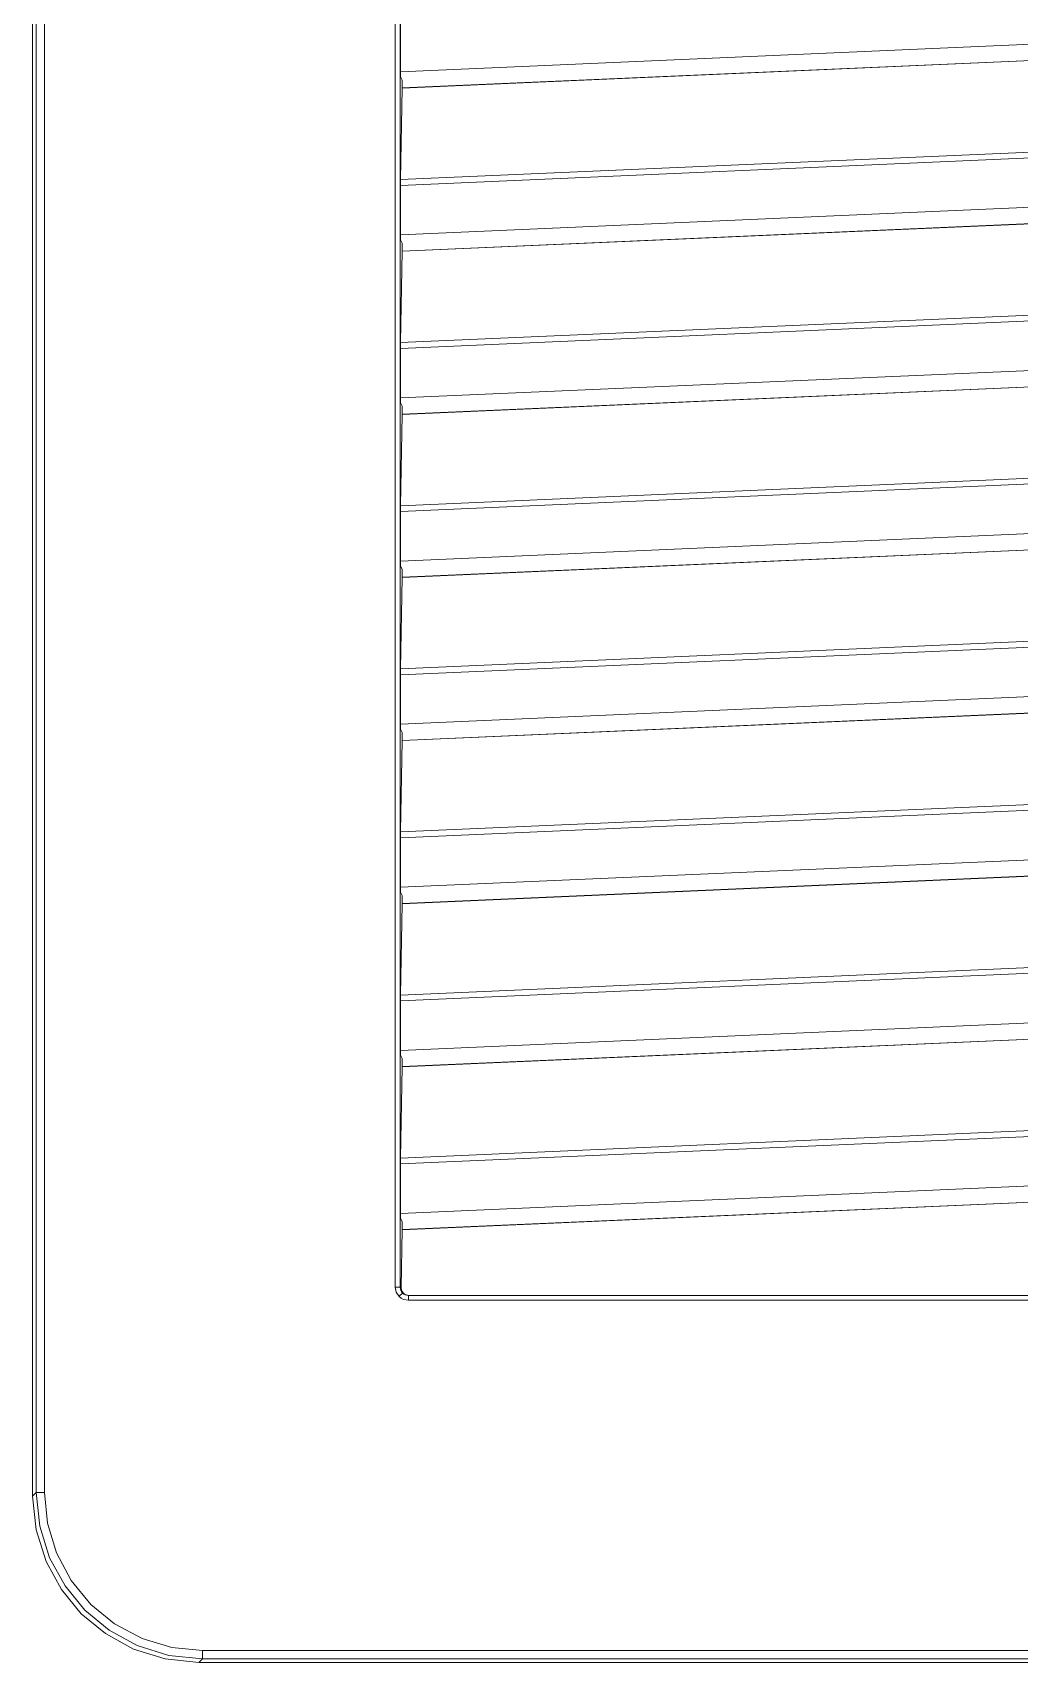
# Model space of a CAD drawing. Header units: millimetres. Extents: x -6000 to 26000, y -6000 to 26000.
# Drawn here: x 105.77 to 114.18, y -4226.26 to -4212.36 of the extents above; entities that cross this region are included whole.
import ezdxf

# ---------------------------------------------------------------- set-up
doc = ezdxf.new("R2010")
doc.units = ezdxf.units.MM
doc.header["$MEASUREMENT"] = 0
doc.layers.add('Чертеж и Рисунок_Ном._пера__7', color=7, linetype='Continuous', lineweight=15)

msp = doc.modelspace()

# ---------------------------------------------------------------- linework, layer by layer
at = {"layer": 'Чертеж и Рисунок_Ном._пера__7', "color": 7, "linetype": 'Continuous', "lineweight": 15}
for p, q in [((105.77, -4224.839), (105.77, -4199.16)), ((105.801, -4199.191), (105.801, -4224.808)), ((105.87, -4199.191), (105.87, -4224.808)), ((108.862, -4223.058), (108.862, -4200.941)), ((108.904, -4223.058), (108.904, -4200.941)), ((108.906, -4212.269), (108.906, -4212.691)), ((108.906, -4212.691), (114.352, -4212.453)), ((114.352, -4212.592), (108.92, -4212.829)), ((108.92, -4212.831), (114.353, -4212.593)), ((108.906, -4212.691), (108.906, -4212.733)), ((108.906, -4212.733), (108.92, -4212.761)), ((108.92, -4212.831), (108.906, -4213.61)), ((108.92, -4212.761), (108.92, -4212.829)), ((108.92, -4212.829), (108.92, -4212.831)), ((114.521, -4213.365), (108.906, -4213.61)), ((114.522, -4213.414), (108.906, -4213.66)), ((108.906, -4213.66), (108.906, -4214.082)), ((108.906, -4214.082), (114.352, -4213.844)), ((114.352, -4213.983), (108.92, -4214.22)), ((108.906, -4214.082), (108.906, -4214.124)), ((108.92, -4214.222), (114.353, -4213.984)), ((108.906, -4214.124), (108.92, -4214.153)), ((108.92, -4214.222), (108.906, -4215.001)), ((108.92, -4214.153), (108.92, -4214.22)), ((108.92, -4214.22), (108.92, -4214.222)), ((114.521, -4214.756), (108.906, -4215.001)), ((114.522, -4214.805), (108.906, -4215.051)), ((108.906, -4215.051), (108.906, -4215.473)), ((108.906, -4215.473), (114.352, -4215.235)), ((114.352, -4215.374), (108.92, -4215.611)), ((108.906, -4215.473), (108.906, -4215.515)), ((108.92, -4215.613), (114.353, -4215.375)), ((108.906, -4215.515), (108.92, -4215.543)), ((108.92, -4215.613), (108.906, -4216.392)), ((108.92, -4215.543), (108.92, -4215.611)), ((108.92, -4215.611), (108.92, -4215.613)), ((114.521, -4216.147), (108.906, -4216.392)), ((114.522, -4216.196), (108.906, -4216.442)), ((108.906, -4216.442), (108.906, -4216.864)), ((108.906, -4216.864), (114.352, -4216.626)), ((108.906, -4216.864), (108.906, -4216.906)), ((114.352, -4216.765), (108.92, -4217.002)), ((108.92, -4217.004), (114.353, -4216.766)), ((108.906, -4216.906), (108.92, -4216.934)), ((108.92, -4217.004), (108.906, -4217.783)), ((108.92, -4216.934), (108.92, -4217.002)), ((108.92, -4217.002), (108.92, -4217.004)), ((114.521, -4217.538), (108.906, -4217.783)), ((114.522, -4217.587), (108.906, -4217.833)), ((108.906, -4217.833), (108.906, -4218.255)), ((108.906, -4218.255), (114.352, -4218.017)), ((108.906, -4218.255), (108.906, -4218.297)), ((114.352, -4218.156), (108.92, -4218.393)), ((108.92, -4218.395), (114.353, -4218.157)), ((108.906, -4218.297), (108.92, -4218.325)), ((108.92, -4218.395), (108.906, -4219.174)), ((108.92, -4218.325), (108.92, -4218.393)), ((108.92, -4218.393), (108.92, -4218.395)), ((114.521, -4218.929), (108.906, -4219.174)), ((114.522, -4218.978), (108.906, -4219.224)), ((108.906, -4219.224), (108.906, -4219.646)), ((108.906, -4219.646), (114.352, -4219.408)), ((108.906, -4219.646), (108.906, -4219.688)), ((114.352, -4219.547), (108.92, -4219.784)), ((108.92, -4219.786), (114.353, -4219.548)), ((108.906, -4219.688), (108.92, -4219.716)), ((108.92, -4219.786), (108.906, -4220.565)), ((108.92, -4219.716), (108.92, -4219.784)), ((108.92, -4219.784), (108.92, -4219.786)), ((114.521, -4220.32), (108.906, -4220.565)), ((114.522, -4220.369), (108.906, -4220.615)), ((108.906, -4220.615), (108.906, -4221.037)), ((108.906, -4221.037), (114.352, -4220.799)), ((108.906, -4221.037), (108.906, -4221.079)), ((114.352, -4220.938), (108.92, -4221.175)), ((108.92, -4221.177), (114.353, -4220.939)), ((108.906, -4221.079), (108.92, -4221.107)), ((108.92, -4221.177), (108.906, -4221.956)), ((108.92, -4221.107), (108.92, -4221.175)), ((108.92, -4221.175), (108.92, -4221.177)), ((114.521, -4221.711), (108.906, -4221.956)), ((108.906, -4222.006), (114.522, -4221.76)), ((108.906, -4222.006), (108.906, -4222.428)), ((114.352, -4222.19), (108.906, -4222.428)), ((108.906, -4222.428), (108.906, -4222.47)), ((114.352, -4222.329), (108.92, -4222.566)), ((108.92, -4222.568), (114.353, -4222.33)), ((108.906, -4222.47), (108.92, -4222.498)), ((108.92, -4222.568), (108.911, -4223.058)), ((108.92, -4222.498), (108.92, -4222.566)), ((108.92, -4222.566), (108.92, -4222.568)), ((108.904, -4223.058), (108.862, -4223.058)), ((108.911, -4223.058), (108.904, -4223.058)), ((108.974, -4223.169), (108.974, -4223.127)), ((108.974, -4223.127), (118.469, -4223.127)), ((118.469, -4223.169), (108.974, -4223.169)), ((105.801, -4224.808), (105.77, -4224.839)), ((105.801, -4224.808), (105.87, -4224.808)), ((107.219, -4226.157), (117.825, -4226.157)), ((107.219, -4226.157), (107.219, -4226.226)), ((107.219, -4226.226), (107.188, -4226.257)), ((107.188, -4226.257), (132.867, -4226.257)), ((107.219, -4226.226), (117.825, -4226.226))]:
    msp.add_line(p, q, dxfattribs=at)
at = {"layer": 'Чертеж и Рисунок_Ном._пера__7', "color": 7, "linetype": 'Continuous', "lineweight": 15, "flags": 128}
for points in [[(108.906, -4213.61), (108.906, -4213.621), (108.906, -4213.633), (108.906, -4213.646), (108.906, -4213.66)], [(108.906, -4215.001), (108.906, -4215.012), (108.906, -4215.024), (108.906, -4215.037), (108.906, -4215.051)], [(108.906, -4216.392), (108.906, -4216.403), (108.906, -4216.415), (108.906, -4216.428), (108.906, -4216.442)], [(108.906, -4217.783), (108.906, -4217.794), (108.906, -4217.806), (108.906, -4217.819), (108.906, -4217.833)], [(108.906, -4219.174), (108.906, -4219.185), (108.906, -4219.197), (108.906, -4219.21), (108.906, -4219.224)], [(108.906, -4220.565), (108.906, -4220.576), (108.906, -4220.588), (108.906, -4220.601), (108.906, -4220.615)], [(108.906, -4221.956), (108.906, -4221.967), (108.906, -4221.979), (108.906, -4221.992), (108.906, -4222.006)], [(108.895, -4223.136), (108.871, -4223.1), (108.862, -4223.058)], [(108.895, -4223.136), (108.905, -4223.126), (108.915, -4223.116), (108.924, -4223.107)], [(108.974, -4223.169), (108.931, -4223.161), (108.912, -4223.15), (108.895, -4223.136)], [(108.924, -4223.107), (108.915, -4223.096), (108.909, -4223.084), (108.904, -4223.058)], [(108.979, -4223.127), (108.966, -4223.126), (108.954, -4223.123), (108.942, -4223.116), (108.931, -4223.107), (108.916, -4223.084), (108.911, -4223.058)], [(108.974, -4223.127), (108.96, -4223.126), (108.947, -4223.122), (108.935, -4223.116), (108.924, -4223.107)], [(107.219, -4226.226), (106.931, -4226.197), (106.662, -4226.112), (106.422, -4225.981), (106.216, -4225.811), (106.046, -4225.605), (105.915, -4225.365), (105.83, -4225.096), (105.801, -4224.808)], [(105.87, -4224.808), (105.896, -4225.069), (105.973, -4225.324), (106.099, -4225.559), (106.265, -4225.762), (106.467, -4225.928), (106.703, -4226.054), (106.958, -4226.131), (107.219, -4226.157)], [(105.77, -4224.839), (105.799, -4225.127), (105.884, -4225.396), (106.015, -4225.636), (106.185, -4225.842), (106.39, -4226.012), (106.631, -4226.143), (106.9, -4226.228), (107.188, -4226.257)]]:
    msp.add_lwpolyline(points, dxfattribs=at)

doc.saveas('drawing.dxf')
